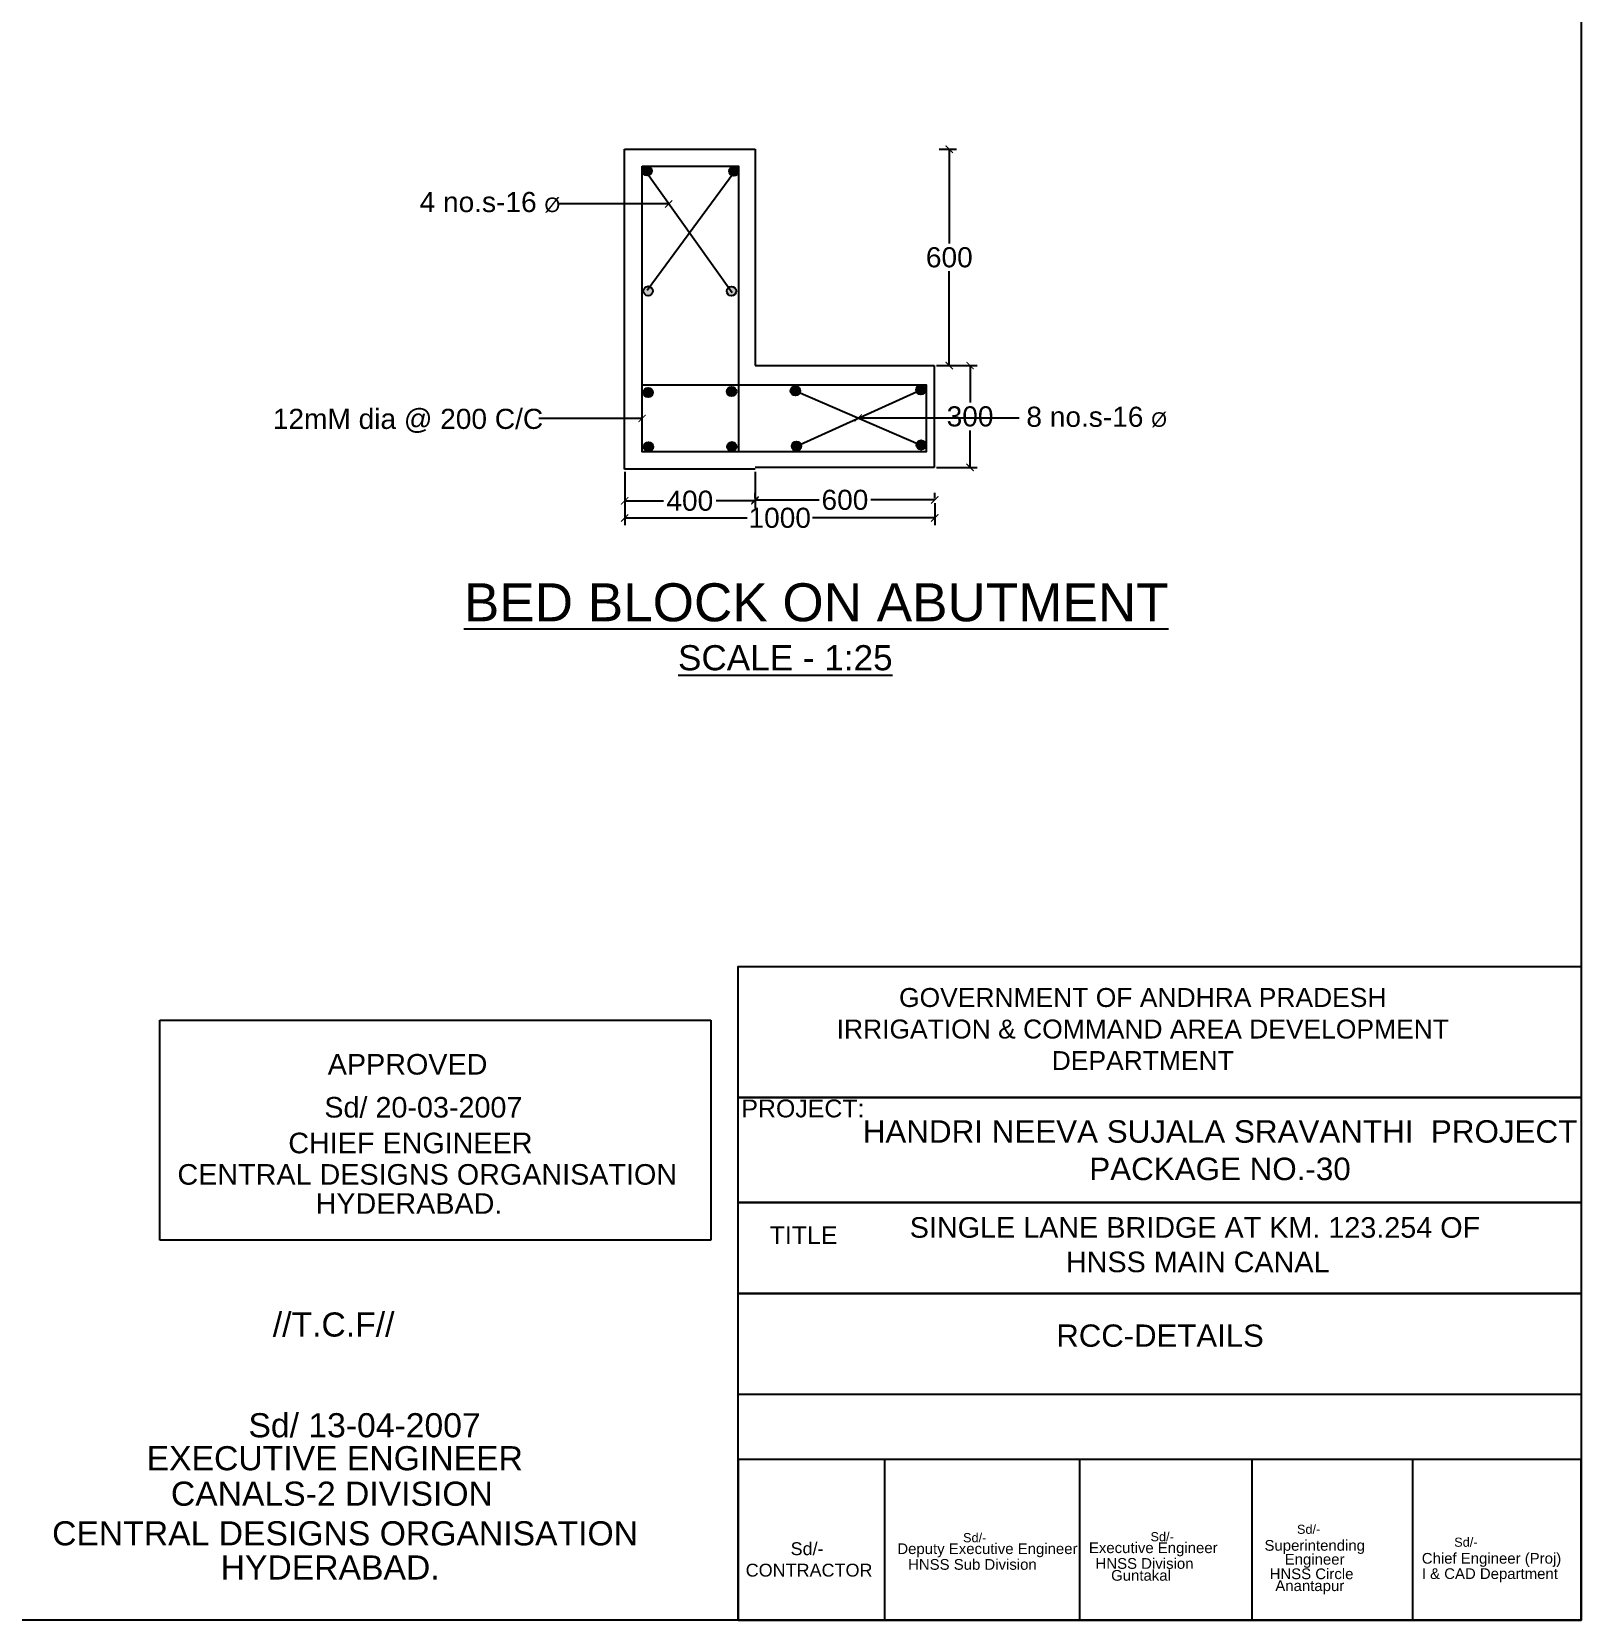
# Model space of a CAD drawing. Header units: inches. Extents: x 322 to 11487, y 352 to 10656.
# Drawn here: x 396.64 to 435.19, y 351.54 to 391.04 of the extents above; entities that cross this region are included whole.
import ezdxf

# ---------------------------------------------------------------- set-up
doc = ezdxf.new("R2010")
doc.units = ezdxf.units.IN
doc.header["$MEASUREMENT"] = 0
for name, color, linetype in [('DIMENSION', 255, 'Continuous'), ('DRAWING', 7, 'Continuous'), ('HATCH', 7, 'Continuous'), ('TEXT', 255, 'Continuous')]:
    doc.layers.add(name, color=color, linetype=linetype)
doc.styles.get("Standard").update_dxf_attribs({"font": 'arial.ttf'})
doc.dimstyles.new('dig', dxfattribs={"dimtxt": 0.3125, "dimasz": 0.18, "dimexe": 0.18, "dimexo": 0.0625, "dimgap": 0.09, "dimtad": 0, "dimtih": 1, "dimtoh": 1, "dimdec": 4, "dimzin": 0, "dimdsep": 46, "dimtxsty": 'Standard', "dimblk": 'ARCHTICK', "dimcen": 0.09, "dimadec": 0, "dimazin": 0, "dimtfac": 1, "dimtdec": 4, "dimtofl": 0, "dimtmove": 0, "dimatfit": 3, "dimldrblk": 'ARCHTICK', "dimfxl": 1, "dimtolj": 1, "dimtzin": 0, "dimarcsym": 0})
pattern_1 = [(50, (0, 0), (7.172601826e-05, -6.275213498e-06), [7.5e-06, -8.25e-05]), (355, (0, 0), (-1.3875133361e-05, 7.521921337e-05), [6e-06, -6.6e-05]), (100.45144446, (5.98e-06, -5.2e-07), (5.7850884673e-05, 6.8943999097e-05), [6.3740192e-06, -7.01142112e-05]), (46.1842, (0, 2e-05), (0.000106724133067, -1.6551928079e-05), [1.125e-05, -0.00012375]), (96.63563549, (8.89e-06, 1.862e-05), (9.3466194567e-05, 9.7411860077e-05), [9.5610342e-06, -0.000105171376]), (351.18416399, (0, 2e-05), (9.3466194505e-05, 9.7411860027e-05), [9e-06, -9.90000001e-05]), (21, (1e-05, 1.5e-05), (5.9690705212e-05, -4.02618890665e-05), [7.5e-06, -8.25e-05]), (326, (1e-05, 1.5e-05), (2.4331533192e-05, 7.2515004505e-05), [6e-06, -6.6e-05]), (71.45144474, (1.4974e-05, 1.1645e-05), (8.4022237673e-05, 3.2253115281e-05), [6.374019e-06, -7.01142112e-05]), (37.5, (0, 0), (1.2159855317e-06, 3.32893853831e-05), [0, -6.52e-05, 0, -6.7e-05, 0, -6.625e-05]), (7.5, (0, 0), (2.63069537442e-05, 3.94411711882e-05), [0, -3.82e-05, 0, -6.37e-05, 0, -2.525e-05]), (327.5, (-2.23e-05, 0), (5.33822436172e-05, -2.2554871734e-06), [0, -2.5e-05, 0, -7.8e-05, 0, -0.0001035]), (317.5, (-3.23e-05, 0), (5.83186169342e-05, 1.00104982332e-05), [0, -3.25e-05, 0, -5.18e-05, 0, -7.35e-05])]

# ---------------------------------------------------------------- blocks, each defined once
blk = doc.blocks.new('_ArchTick')
at = {"color": 0, "linetype": 'ByBlock', "const_width": 0.15}
blk.add_lwpolyline([(-0.5, -0.5), (0.5, 0.5)], dxfattribs=at)
blk = doc.blocks.new('*D62')
at = {"layer": 'Defpoints', "color": 0, "ltscale": 0.02, "transparency": 16777216}
for p in [(411.389, 380.166), (414.632, 380.166), (414.632, 379.379)]:
    blk.add_point(p, dxfattribs=at)
at = {"layer": 'DIMENSION', "color": 0, "lineweight": -2, "ltscale": 0.02, "transparency": 16777216}
for p, q in [((411.389, 380.104), (411.389, 379.199)), ((414.632, 380.104), (414.632, 379.199)), ((411.389, 379.379), (412.359, 379.379)), ((414.632, 379.379), (413.662, 379.379))]:
    blk.add_line(p, q, dxfattribs=at)
at = {"layer": 'DIMENSION', "color": 0, "lineweight": -2, "ltscale": 0.02, "transparency": 16777216, "xscale": 0.18, "yscale": 0.18, "zscale": 0.18, "rotation": 180}
blk.add_blockref('_ArchTick', (411.389, 379.379), dxfattribs=at)
at = {"layer": 'DIMENSION', "color": 0, "lineweight": -2, "ltscale": 0.02, "transparency": 16777216, "xscale": 0.18, "yscale": 0.18, "zscale": 0.18}
blk.add_blockref('_ArchTick', (414.632, 379.379), dxfattribs=at)
at = {"layer": 'DIMENSION', "color": 0, "ltscale": 0.02, "transparency": 16777216, "insert": (413.01, 379.379), "char_height": 0.5, "attachment_point": 5}
blk.add_mtext('\\A1;400', dxfattribs=at)
blk = doc.blocks.new('*D63')
at = {"layer": 'Defpoints', "color": 0, "ltscale": 0.02, "transparency": 16777216}
for p in [(414.632, 379.379), (419.104, 379.401), (419.104, 379.379)]:
    blk.add_point(p, dxfattribs=at)
at = {"layer": 'DIMENSION', "color": 0, "lineweight": -2, "ltscale": 0.02, "transparency": 16777216}
for p, q in [((414.632, 379.442), (414.632, 379.581)), ((414.632, 379.401), (416.225, 379.401)), ((419.104, 379.401), (417.511, 379.401)), ((419.104, 379.442), (419.104, 379.581))]:
    blk.add_line(p, q, dxfattribs=at)
at = {"layer": 'DIMENSION', "color": 0, "lineweight": -2, "ltscale": 0.02, "transparency": 16777216, "xscale": 0.18, "yscale": 0.18, "zscale": 0.18, "rotation": 180}
blk.add_blockref('_ArchTick', (414.632, 379.401), dxfattribs=at)
at = {"layer": 'DIMENSION', "color": 0, "lineweight": -2, "ltscale": 0.02, "transparency": 16777216, "xscale": 0.18, "yscale": 0.18, "zscale": 0.18}
blk.add_blockref('_ArchTick', (419.104, 379.401), dxfattribs=at)
at = {"layer": 'DIMENSION', "color": 0, "ltscale": 0.02, "transparency": 16777216, "insert": (416.868, 379.401), "char_height": 0.5, "attachment_point": 5}
blk.add_mtext('\\A1;600', dxfattribs=at)
blk = doc.blocks.new('*D64')
at = {"layer": 'Defpoints', "color": 0, "ltscale": 0.02, "transparency": 16777216}
for p in [(411.389, 379.379), (419.104, 379.379), (419.104, 378.954)]:
    blk.add_point(p, dxfattribs=at)
at = {"layer": 'DIMENSION', "color": 0, "lineweight": -2, "ltscale": 0.02, "transparency": 16777216}
for p, q in [((411.389, 379.317), (411.389, 378.774)), ((419.104, 379.317), (419.104, 378.774)), ((411.389, 378.954), (414.434, 378.954)), ((419.104, 378.954), (416.058, 378.954))]:
    blk.add_line(p, q, dxfattribs=at)
at = {"layer": 'DIMENSION', "color": 0, "lineweight": -2, "ltscale": 0.02, "transparency": 16777216, "xscale": 0.18, "yscale": 0.18, "zscale": 0.18, "rotation": 180}
blk.add_blockref('_ArchTick', (411.389, 378.954), dxfattribs=at)
at = {"layer": 'DIMENSION', "color": 0, "lineweight": -2, "ltscale": 0.02, "transparency": 16777216, "xscale": 0.18, "yscale": 0.18, "zscale": 0.18}
blk.add_blockref('_ArchTick', (419.104, 378.954), dxfattribs=at)
at = {"layer": 'DIMENSION', "color": 0, "ltscale": 0.02, "transparency": 16777216, "insert": (415.246, 378.954), "char_height": 0.5, "attachment_point": 5}
blk.add_mtext('\\A1;1000', dxfattribs=at)
blk = doc.blocks.new('*D65')
at = {"layer": 'Defpoints', "color": 0, "ltscale": 0.02, "transparency": 16777216}
for p in [(419.086, 382.742), (419.981, 382.742), (419.086, 380.209)]:
    blk.add_point(p, dxfattribs=at)
at = {"layer": 'DIMENSION', "color": 0, "lineweight": -2, "ltscale": 0.02, "transparency": 16777216}
for p, q in [((419.148, 382.742), (420.161, 382.742)), ((419.981, 382.742), (419.981, 381.821)), ((419.981, 380.209), (419.981, 381.13)), ((419.148, 380.209), (420.161, 380.209))]:
    blk.add_line(p, q, dxfattribs=at)
at = {"layer": 'DIMENSION', "color": 0, "lineweight": -2, "ltscale": 0.02, "transparency": 16777216, "xscale": 0.18, "yscale": 0.18, "zscale": 0.18}
for p, rotation in [((419.981, 382.742), 90), ((419.981, 380.209), 270)]:
    blk.add_blockref('_ArchTick', p, dxfattribs=dict(at, rotation=rotation))
at = {"layer": 'DIMENSION', "color": 0, "ltscale": 0.02, "transparency": 16777216, "insert": (419.981, 381.476), "char_height": 0.5, "attachment_point": 5}
blk.add_mtext('\\A1;300', dxfattribs=at)
blk = doc.blocks.new('*D66')
at = {"layer": 'Defpoints', "color": 0, "ltscale": 0.02, "transparency": 16777216}
for p in [(419.148, 388.122), (419.465, 388.122), (419.148, 382.742)]:
    blk.add_point(p, dxfattribs=at)
at = {"layer": 'DIMENSION', "color": 0, "lineweight": -2, "ltscale": 0.02, "transparency": 16777216}
for p, q in [((419.211, 388.122), (419.645, 388.122)), ((419.465, 388.122), (419.465, 385.777)), ((419.465, 382.742), (419.465, 385.087)), ((419.211, 382.742), (419.645, 382.742))]:
    blk.add_line(p, q, dxfattribs=at)
at = {"layer": 'DIMENSION', "color": 0, "lineweight": -2, "ltscale": 0.02, "transparency": 16777216, "xscale": 0.18, "yscale": 0.18, "zscale": 0.18}
for p, rotation in [((419.465, 388.122), 90), ((419.465, 382.742), 270)]:
    blk.add_blockref('_ArchTick', p, dxfattribs=dict(at, rotation=rotation))
at = {"layer": 'DIMENSION', "color": 0, "ltscale": 0.02, "transparency": 16777216, "insert": (419.465, 385.432), "char_height": 0.5, "attachment_point": 5}
blk.add_mtext('\\A1;600', dxfattribs=at)

msp = doc.modelspace()

# ---------------------------------------------------------------- hatches: boundary and pattern name
at = {"layer": 'DIMENSION', "ltscale": 0.02}
h = msp.add_hatch(color=256, dxfattribs=at)
h.paths.add_polyline_path([(414.18863, 387.66178, 0.67483263), (413.98787, 387.58077, 0.28343791), (414.05215, 387.4765)])
h.paths.add_polyline_path([(414.2178, 387.55234), (414.2178, 387.6092, 0.1310024), (414.18863, 387.66178), (414.05215, 387.4765, 0.48022334)])
h.paths.add_polyline_path([(411.97174, 387.70138), (411.92314, 387.70138, 0.18293728), (411.85363, 387.65667), (411.98259, 387.47591, 0.32720785), (412.06416, 387.58722, 0.35403658)])
h.paths.add_polyline_path([(411.85363, 387.65667, 0.16069185), (411.83072, 387.58722, 0.50692297), (411.98259, 387.47591)])
h = msp.add_hatch(color=256, dxfattribs=at)
h.paths.add_polyline_path([(413.92773, 384.59347, 1), (414.16118, 384.59347, 1)])
h.paths.add_polyline_path([(412.08655, 384.59682, 1), (411.8531, 384.59682, 1)])
h = msp.add_hatch(color=256, dxfattribs=at)
h.paths.add_polyline_path([(415.51851, 382.11281, 1), (415.75195, 382.11281, 1)])
h.paths.add_polyline_path([(415.54592, 380.73563, 1), (415.77936, 380.73563, 1)])
h.paths.add_polyline_path([(414.17414, 380.72574, 1), (413.9407, 380.72574, 1)])
h.paths.add_polyline_path([(413.9337, 382.10124, 1), (414.16714, 382.10124, 1)])
h.paths.add_polyline_path([(411.85468, 382.07331, 1), (412.08812, 382.07331, 1)])
h.paths.add_polyline_path([(412.0986, 380.71876, 1), (411.86516, 380.71876, 1)])
for points in [[(418.63878, 382.13724, 1), (418.87223, 382.13724, 1)], [(418.64578, 380.76726, 1), (418.87923, 380.76726, 1)]]:
    msp.add_hatch(color=256, dxfattribs=at).paths.add_polyline_path(points)
at = {"layer": 'HATCH'}
h = msp.add_hatch(dxfattribs=at)
h.set_pattern_fill('AR-CONC', color=256, scale=1e-05)
h.set_pattern_definition(pattern_1)
h.paths.add_polyline_path([(411.97174, 387.70138), (411.92314, 387.70138, 0.18293728), (411.85363, 387.65667), (411.98259, 387.47591, 0.32720785), (412.06416, 387.58722, 0.35403658)])
h.paths.add_polyline_path([(411.85363, 387.65667, 0.16069185), (411.83072, 387.58722, 0.50692297), (411.98259, 387.47591)])
h = msp.add_hatch(dxfattribs=at)
h.set_pattern_fill('AR-CONC', color=256, scale=1e-05)
h.set_pattern_definition(pattern_1)
h.paths.add_polyline_path([(414.18863, 387.66178, 0.67483263), (413.98787, 387.58077, 0.28343791), (414.05215, 387.4765)])
h.paths.add_polyline_path([(414.2178, 387.55234), (414.2178, 387.6092, 0.1310024), (414.18863, 387.66178), (414.05215, 387.4765, 0.48022334)])
h = msp.add_hatch(dxfattribs=at)
h.set_pattern_fill('AR-CONC', color=256, scale=1e-05)
h.set_pattern_definition(pattern_1)
h.paths.add_polyline_path([(412.08655, 384.59682, 1), (411.8531, 384.59682, 1)])
h.paths.add_polyline_path([(413.92773, 384.59347, 1), (414.16118, 384.59347, 1)])
h = msp.add_hatch(dxfattribs=at)
h.set_pattern_fill('AR-CONC', color=256, scale=1e-05, angle=90)
h.set_pattern_definition([(140, (799.558619636, -29.87412711), (6.275213498e-06, 7.172601826e-05), [7.5e-06, -8.25e-05]), (85, (799.558619636, -29.87412711), (-7.521921337e-05, -1.3875133361e-05), [6e-06, -6.6e-05]), (190.45144446, (799.55862016, -29.874121134), (-6.8943999097e-05, 5.7850884673e-05), [6.3740192e-06, -7.01142112e-05]), (136.1842, (799.55859964, -29.87412711), (1.6551928079e-05, 0.000106724133067), [1.125e-05, -0.00012375]), (186.63563549, (799.55860102, -29.87411822), (-9.7411860077e-05, 9.3466194567e-05), [9.5610342e-06, -0.000105171376]), (81.18416399, (799.55859964, -29.87412711), (-9.7411860027e-05, 9.3466194505e-05), [9e-06, -9.90000001e-05]), (111, (799.558604636, -29.87411711), (4.02618890665e-05, 5.9690705212e-05), [7.5e-06, -8.25e-05]), (56, (799.558604636, -29.87411711), (-7.2515004505e-05, 2.4331533192e-05), [6e-06, -6.6e-05]), (161.45144474, (799.55860799, -29.87411214), (-3.2253115281e-05, 8.4022237673e-05), [6.374019e-06, -7.01142112e-05]), (127.5, (799.558619636, -29.874127111), (-3.32893853831e-05, 1.2159855317e-06), [0, -6.52e-05, 0, -6.7e-05, 0, -6.625e-05]), (97.5, (799.558619636, -29.87412711), (-3.94411711882e-05, 2.63069537442e-05), [0, -3.82e-05, 0, -6.37e-05, 0, -2.525e-05]), (57.5, (799.558619636, -29.87414941), (2.2554871734e-06, 5.33822436172e-05), [0, -2.5e-05, 0, -7.8e-05, 0, -0.0001035]), (47.5, (799.558619636, -29.87415941), (-1.00104982332e-05, 5.83186169342e-05), [0, -3.25e-05, 0, -5.18e-05, 0, -7.35e-05])])
h.paths.add_polyline_path([(411.85724, 382.09761), (411.85724, 382.04901, 0.18293728), (411.90195, 381.9795), (412.08271, 382.10846, 0.32720785), (411.9714, 382.19003, 0.35403658)])
h.paths.add_polyline_path([(411.90195, 381.9795, 0.16069185), (411.9714, 381.95659, 0.50692297), (412.08271, 382.10846)])
h = msp.add_hatch(dxfattribs=at)
h.set_pattern_fill('AR-CONC', color=256, scale=1e-05, angle=90)
h.set_pattern_definition([(140, (801.63763919, -29.84620249), (6.275213498e-06, 7.172601826e-05), [7.5e-06, -8.25e-05]), (85, (801.63763919, -29.84620249), (-7.521921337e-05, -1.3875133361e-05), [6e-06, -6.6e-05]), (190.45144446, (801.63763971, -29.84619651), (-6.8943999097e-05, 5.7850884673e-05), [6.3740192e-06, -7.01142112e-05]), (136.1842, (801.63761919, -29.84620249), (1.6551928079e-05, 0.000106724133067), [1.125e-05, -0.00012375]), (186.63563549, (801.63762057, -29.84619359), (-9.7411860077e-05, 9.3466194567e-05), [9.5610342e-06, -0.000105171376]), (81.18416399, (801.63761919, -29.84620249), (-9.7411860027e-05, 9.3466194505e-05), [9e-06, -9.90000001e-05]), (111, (801.63762419, -29.84619249), (4.02618890665e-05, 5.9690705212e-05), [7.5e-06, -8.25e-05]), (56, (801.63762419, -29.84619249), (-7.2515004505e-05, 2.4331533192e-05), [6e-06, -6.6e-05]), (161.45144474, (801.63762754, -29.84618751), (-3.2253115281e-05, 8.4022237673e-05), [6.374019e-06, -7.01142112e-05]), (127.5, (801.637639187, -29.846202488), (-3.32893853831e-05, 1.2159855317e-06), [0, -6.52e-05, 0, -6.7e-05, 0, -6.625e-05]), (97.5, (801.637639187, -29.846202488), (-3.94411711882e-05, 2.63069537442e-05), [0, -3.82e-05, 0, -6.37e-05, 0, -2.525e-05]), (57.5, (801.637639187, -29.846224788), (2.2554871734e-06, 5.33822436172e-05), [0, -2.5e-05, 0, -7.8e-05, 0, -0.0001035]), (47.5, (801.637639187, -29.846234788), (-1.00104982332e-05, 5.83186169342e-05), [0, -3.25e-05, 0, -5.18e-05, 0, -7.35e-05])])
h.paths.add_polyline_path([(413.93626, 382.12554), (413.93626, 382.07693, 0.18293728), (413.98097, 382.00743), (414.16173, 382.13639, 0.32720785), (414.05042, 382.21796, 0.35403658)])
h.paths.add_polyline_path([(413.98097, 382.00743, 0.16069185), (414.05042, 381.98451, 0.50692297), (414.16173, 382.13639)])
h = msp.add_hatch(dxfattribs=at)
h.set_pattern_fill('AR-CONC', color=256, scale=1e-05, angle=90)
h.set_pattern_definition([(140, (803.22244576, -29.83463111), (6.275213498e-06, 7.172601826e-05), [7.5e-06, -8.25e-05]), (85, (803.22244576, -29.83463111), (-7.521921337e-05, -1.3875133361e-05), [6e-06, -6.6e-05]), (190.45144446, (803.22244628, -29.83462513), (-6.8943999097e-05, 5.7850884673e-05), [6.3740192e-06, -7.01142112e-05]), (136.1842, (803.22242576, -29.83463111), (1.6551928079e-05, 0.000106724133067), [1.125e-05, -0.00012375]), (186.63563549, (803.22242714, -29.83462221), (-9.7411860077e-05, 9.3466194567e-05), [9.5610342e-06, -0.000105171376]), (81.18416399, (803.22242576, -29.83463111), (-9.7411860027e-05, 9.3466194505e-05), [9e-06, -9.90000001e-05]), (111, (803.22243076, -29.83462111), (4.02618890665e-05, 5.9690705212e-05), [7.5e-06, -8.25e-05]), (56, (803.22243076, -29.83462111), (-7.2515004505e-05, 2.4331533192e-05), [6e-06, -6.6e-05]), (161.45144474, (803.222434115, -29.83461613), (-3.2253115281e-05, 8.4022237673e-05), [6.374019e-06, -7.01142112e-05]), (127.5, (803.22244576, -29.834631108), (-3.32893853831e-05, 1.2159855317e-06), [0, -6.52e-05, 0, -6.7e-05, 0, -6.625e-05]), (97.5, (803.22244576, -29.834631108), (-3.94411711882e-05, 2.63069537442e-05), [0, -3.82e-05, 0, -6.37e-05, 0, -2.525e-05]), (57.5, (803.22244576, -29.834653408), (2.2554871734e-06, 5.33822436172e-05), [0, -2.5e-05, 0, -7.8e-05, 0, -0.0001035]), (47.5, (803.22244576, -29.834663408), (-1.00104982332e-05, 5.83186169342e-05), [0, -3.25e-05, 0, -5.18e-05, 0, -7.35e-05])])
h.paths.add_polyline_path([(415.52106, 382.13711), (415.52106, 382.08851, 0.18293728), (415.56577, 382.019), (415.74653, 382.14796, 0.32720785), (415.63523, 382.22953, 0.35403658)])
h.paths.add_polyline_path([(415.56577, 382.019, 0.16069185), (415.63523, 381.99608, 0.50692297), (415.74653, 382.14796)])
h = msp.add_hatch(dxfattribs=at)
h.set_pattern_fill('AR-CONC', color=256, scale=1e-05, angle=90)
h.set_pattern_definition([(140, (806.3427246, -29.81019615), (6.275213498e-06, 7.172601826e-05), [7.5e-06, -8.25e-05]), (85, (806.3427246, -29.81019615), (-7.521921337e-05, -1.3875133361e-05), [6e-06, -6.6e-05]), (190.45144446, (806.34272512, -29.81019017), (-6.8943999097e-05, 5.7850884673e-05), [6.3740192e-06, -7.01142112e-05]), (136.1842, (806.3427046, -29.81019615), (1.6551928079e-05, 0.000106724133067), [1.125e-05, -0.00012375]), (186.63563549, (806.34270598, -29.81018726), (-9.7411860077e-05, 9.3466194567e-05), [9.5610342e-06, -0.000105171376]), (81.18416399, (806.3427046, -29.81019615), (-9.7411860027e-05, 9.3466194505e-05), [9e-06, -9.90000001e-05]), (111, (806.3427096, -29.81018615), (4.02618890665e-05, 5.9690705212e-05), [7.5e-06, -8.25e-05]), (56, (806.3427096, -29.81018615), (-7.2515004505e-05, 2.4331533192e-05), [6e-06, -6.6e-05]), (161.45144474, (806.342712954, -29.810181175), (-3.2253115281e-05, 8.4022237673e-05), [6.374019e-06, -7.01142112e-05]), (127.5, (806.3427246, -29.81019615), (-3.32893853831e-05, 1.2159855317e-06), [0, -6.52e-05, 0, -6.7e-05, 0, -6.625e-05]), (97.5, (806.3427246, -29.81019615), (-3.94411711882e-05, 2.63069537442e-05), [0, -3.82e-05, 0, -6.37e-05, 0, -2.525e-05]), (57.5, (806.3427246, -29.81021845), (2.2554871734e-06, 5.33822436172e-05), [0, -2.5e-05, 0, -7.8e-05, 0, -0.0001035]), (47.5, (806.3427246, -29.81022845), (-1.00104982332e-05, 5.83186169342e-05), [0, -3.25e-05, 0, -5.18e-05, 0, -7.35e-05])])
h.paths.add_polyline_path([(418.64134, 382.16154), (418.64134, 382.11294, 0.18293728), (418.68605, 382.04343), (418.86681, 382.17239, 0.32720785), (418.75551, 382.25396, 0.35403658)])
h.paths.add_polyline_path([(418.68605, 382.04343, 0.16069185), (418.75551, 382.02052, 0.50692297), (418.86681, 382.17239)])
h = msp.add_hatch(dxfattribs=at)
h.set_pattern_fill('AR-CONC', color=256, scale=1e-05, angle=90)
h.set_pattern_definition([(140, (799.569097376, -31.228679425), (6.275213498e-06, 7.172601826e-05), [7.5e-06, -8.25e-05]), (85, (799.56909738, -31.228679425), (-7.521921337e-05, -1.3875133361e-05), [6e-06, -6.6e-05]), (190.45144446, (799.5690979, -31.22867345), (-6.8943999097e-05, 5.7850884673e-05), [6.3740192e-06, -7.01142112e-05]), (136.1842, (799.56907738, -31.228679425), (1.6551928079e-05, 0.000106724133067), [1.125e-05, -0.00012375]), (186.63563549, (799.56907876, -31.22867053), (-9.7411860077e-05, 9.3466194567e-05), [9.5610342e-06, -0.000105171376]), (81.18416399, (799.56907738, -31.22867943), (-9.7411860027e-05, 9.3466194505e-05), [9e-06, -9.90000001e-05]), (111, (799.569082376, -31.228669425), (4.02618890665e-05, 5.9690705212e-05), [7.5e-06, -8.25e-05]), (56, (799.56908238, -31.228669425), (-7.2515004505e-05, 2.4331533192e-05), [6e-06, -6.6e-05]), (161.45144474, (799.56908573, -31.22866445), (-3.2253115281e-05, 8.4022237673e-05), [6.374019e-06, -7.01142112e-05]), (127.5, (799.569097376, -31.228679425), (-3.32893853831e-05, 1.2159855317e-06), [0, -6.52e-05, 0, -6.7e-05, 0, -6.625e-05]), (97.5, (799.569097376, -31.228679425), (-3.94411711882e-05, 2.63069537442e-05), [0, -3.82e-05, 0, -6.37e-05, 0, -2.525e-05]), (57.5, (799.569097376, -31.228701725), (2.2554871734e-06, 5.33822436172e-05), [0, -2.5e-05, 0, -7.8e-05, 0, -0.0001035]), (47.5, (799.569097376, -31.228711725), (-1.00104982332e-05, 5.83186169342e-05), [0, -3.25e-05, 0, -5.18e-05, 0, -7.35e-05])])
h.paths.add_polyline_path([(411.86771, 380.74306), (411.86771, 380.69446, 0.18293728), (411.91242, 380.62495), (412.09318, 380.75391, 0.32720785), (411.98188, 380.83548, 0.35403658)])
h.paths.add_polyline_path([(411.91242, 380.62495, 0.16069185), (411.98188, 380.60204, 0.50692297), (412.09318, 380.75391)])
h = msp.add_hatch(dxfattribs=at)
h.set_pattern_fill('AR-CONC', color=256, scale=1e-05, angle=90)
h.set_pattern_definition([(140, (801.644637235, -31.221700094), (6.275213498e-06, 7.172601826e-05), [7.5e-06, -8.25e-05]), (85, (801.644637235, -31.221700094), (-7.521921337e-05, -1.3875133361e-05), [6e-06, -6.6e-05]), (190.45144446, (801.64463776, -31.22169412), (-6.8943999097e-05, 5.7850884673e-05), [6.3740192e-06, -7.01142112e-05]), (136.1842, (801.644617235, -31.22170009), (1.6551928079e-05, 0.000106724133067), [1.125e-05, -0.00012375]), (186.63563549, (801.64461861, -31.2216912), (-9.7411860077e-05, 9.3466194567e-05), [9.5610342e-06, -0.000105171376]), (81.18416399, (801.64461724, -31.22170009), (-9.7411860027e-05, 9.3466194505e-05), [9e-06, -9.90000001e-05]), (111, (801.644622235, -31.221690094), (4.02618890665e-05, 5.9690705212e-05), [7.5e-06, -8.25e-05]), (56, (801.644622235, -31.221690094), (-7.2515004505e-05, 2.4331533192e-05), [6e-06, -6.6e-05]), (161.45144474, (801.64462559, -31.22168512), (-3.2253115281e-05, 8.4022237673e-05), [6.374019e-06, -7.01142112e-05]), (127.5, (801.644637235, -31.221700094), (-3.32893853831e-05, 1.2159855317e-06), [0, -6.52e-05, 0, -6.7e-05, 0, -6.625e-05]), (97.5, (801.644637235, -31.221700094), (-3.94411711882e-05, 2.63069537442e-05), [0, -3.82e-05, 0, -6.37e-05, 0, -2.525e-05]), (57.5, (801.644637235, -31.221722394), (2.2554871734e-06, 5.33822436172e-05), [0, -2.5e-05, 0, -7.8e-05, 0, -0.0001035]), (47.5, (801.644637235, -31.221732394), (-1.00104982332e-05, 5.83186169342e-05), [0, -3.25e-05, 0, -5.18e-05, 0, -7.35e-05])])
h.paths.add_polyline_path([(413.94325, 380.75004), (413.94325, 380.70144, 0.18293728), (413.98796, 380.63193), (414.16872, 380.76089, 0.32720785), (414.05742, 380.84246, 0.35403658)])
h.paths.add_polyline_path([(413.98796, 380.63193, 0.16069185), (414.05742, 380.60902, 0.50692297), (414.16872, 380.76089)])
h = msp.add_hatch(dxfattribs=at)
h.set_pattern_fill('AR-CONC', color=256, scale=1e-05, angle=90)
h.set_pattern_definition([(140, (803.249858003, -31.21180784), (6.275213498e-06, 7.172601826e-05), [7.5e-06, -8.25e-05]), (85, (803.249858, -31.21180784), (-7.521921337e-05, -1.3875133361e-05), [6e-06, -6.6e-05]), (190.45144446, (803.249858526, -31.211801865), (-6.8943999097e-05, 5.7850884673e-05), [6.3740192e-06, -7.01142112e-05]), (136.1842, (803.249838, -31.21180784), (1.6551928079e-05, 0.000106724133067), [1.125e-05, -0.00012375]), (186.63563549, (803.24983938, -31.21179895), (-9.7411860077e-05, 9.3466194567e-05), [9.5610342e-06, -0.000105171376]), (81.18416399, (803.249838, -31.21180784), (-9.7411860027e-05, 9.3466194505e-05), [9e-06, -9.90000001e-05]), (111, (803.249843003, -31.21179784), (4.02618890665e-05, 5.9690705212e-05), [7.5e-06, -8.25e-05]), (56, (803.249843, -31.21179784), (-7.2515004505e-05, 2.4331533192e-05), [6e-06, -6.6e-05]), (161.45144474, (803.24984636, -31.21179287), (-3.2253115281e-05, 8.4022237673e-05), [6.374019e-06, -7.01142112e-05]), (127.5, (803.249858003, -31.211807842), (-3.32893853831e-05, 1.2159855317e-06), [0, -6.52e-05, 0, -6.7e-05, 0, -6.625e-05]), (97.5, (803.249858003, -31.211807842), (-3.94411711882e-05, 2.63069537442e-05), [0, -3.82e-05, 0, -6.37e-05, 0, -2.525e-05]), (57.5, (803.249858003, -31.211830142), (2.2554871734e-06, 5.33822436172e-05), [0, -2.5e-05, 0, -7.8e-05, 0, -0.0001035]), (47.5, (803.249858003, -31.21184014), (-1.00104982332e-05, 5.83186169342e-05), [0, -3.25e-05, 0, -5.18e-05, 0, -7.35e-05])])
h.paths.add_polyline_path([(415.54848, 380.75993), (415.54848, 380.71133, 0.18293728), (415.59319, 380.64182), (415.77395, 380.77078, 0.32720785), (415.66264, 380.85235, 0.35403658)])
h.paths.add_polyline_path([(415.59319, 380.64182, 0.16069185), (415.66264, 380.61891, 0.50692297), (415.77395, 380.77078)])
h = msp.add_hatch(dxfattribs=at)
h.set_pattern_fill('AR-CONC', color=256, scale=1e-05, angle=90)
h.set_pattern_definition([(140, (806.34972265, -31.180181837), (6.275213498e-06, 7.172601826e-05), [7.5e-06, -8.25e-05]), (85, (806.34972265, -31.18018184), (-7.521921337e-05, -1.3875133361e-05), [6e-06, -6.6e-05]), (190.45144446, (806.34972317, -31.18017586), (-6.8943999097e-05, 5.7850884673e-05), [6.3740192e-06, -7.01142112e-05]), (136.1842, (806.34970265, -31.18018184), (1.6551928079e-05, 0.000106724133067), [1.125e-05, -0.00012375]), (186.63563549, (806.34970403, -31.18017294), (-9.7411860077e-05, 9.3466194567e-05), [9.5610342e-06, -0.000105171376]), (81.18416399, (806.34970265, -31.18018184), (-9.7411860027e-05, 9.3466194505e-05), [9e-06, -9.90000001e-05]), (111, (806.34970765, -31.180171837), (4.02618890665e-05, 5.9690705212e-05), [7.5e-06, -8.25e-05]), (56, (806.34970765, -31.18017184), (-7.2515004505e-05, 2.4331533192e-05), [6e-06, -6.6e-05]), (161.45144474, (806.349711, -31.18016686), (-3.2253115281e-05, 8.4022237673e-05), [6.374019e-06, -7.01142112e-05]), (127.5, (806.349722647, -31.180181837), (-3.32893853831e-05, 1.2159855317e-06), [0, -6.52e-05, 0, -6.7e-05, 0, -6.625e-05]), (97.5, (806.349722647, -31.180181837), (-3.94411711882e-05, 2.63069537442e-05), [0, -3.82e-05, 0, -6.37e-05, 0, -2.525e-05]), (57.5, (806.349722647, -31.180204137), (2.2554871734e-06, 5.33822436172e-05), [0, -2.5e-05, 0, -7.8e-05, 0, -0.0001035]), (47.5, (806.349722647, -31.180214137), (-1.00104982332e-05, 5.83186169342e-05), [0, -3.25e-05, 0, -5.18e-05, 0, -7.35e-05])])
h.paths.add_polyline_path([(418.64834, 380.79156), (418.64834, 380.74296, 0.18293728), (418.69305, 380.67345), (418.87381, 380.80241, 0.32720785), (418.76251, 380.88398, 0.35403658)])
h.paths.add_polyline_path([(418.69305, 380.67345, 0.16069185), (418.76251, 380.65053, 0.50692297), (418.87381, 380.80241)])

# ---------------------------------------------------------------- linework, layer by layer
at = {"layer": 'DIMENSION', "ltscale": 0.02}
for p, q in [((411.38879, 388.1221), (414.63199, 388.1221)), ((411.38879, 380.16637), (411.38879, 388.1221)), ((414.63199, 388.1221), (414.63199, 382.74178)), ((414.63199, 382.74178), (419.08579, 382.74178)), ((419.08579, 382.74178), (419.08579, 380.20926)), ((414.63199, 380.16637), (411.38879, 380.16637)), ((419.08579, 380.20926), (414.63199, 380.20926))]:
    msp.add_line(p, q, dxfattribs=at)
for points in [[(411.82173, 387.70138), (414.2178, 387.70138), (414.2178, 380.59378), (411.82173, 380.59378)], [(411.82173, 382.26184), (418.88953, 382.26184), (418.88953, 380.59575), (411.82173, 380.59575)]]:
    msp.add_lwpolyline(points, close=True, dxfattribs=at)
for points in [[(411.82173, 387.70138), (414.06436, 384.55793)], [(411.94461, 384.61539), (414.2178, 387.70138)], [(415.63523, 382.11281), (418.76251, 380.76726)], [(415.66264, 380.73563), (418.75551, 382.13724)]]:
    msp.add_lwpolyline(points, dxfattribs=at)
for centre in [(411.94744, 387.58722), (414.1046, 387.58077), (411.96982, 384.59682), (414.04446, 384.59347), (411.9714, 382.07331), (414.05042, 382.10124), (415.63523, 382.11281), (418.75551, 382.13724), (411.98188, 380.71876), (414.05742, 380.72574), (415.66264, 380.73563), (418.76251, 380.76726)]:
    msp.add_circle(centre, 0.11672, dxfattribs=at)
at = {"layer": 'DRAWING', "ltscale": 0.02}
msp.add_lwpolyline([(322.07768, 430.94218), (435.1858, 430.94218), (435.1858, 351.54217), (322.07768, 351.54217)], close=True, dxfattribs=at)
at = {"layer": 'TEXT'}
for p, q in [((399.82731, 366.46193), (413.5358, 366.46193)), ((399.82731, 360.99024), (399.82731, 366.46193)), ((413.5358, 366.46193), (413.5358, 360.99024)), ((413.5358, 360.99024), (399.82731, 360.99024))]:
    msp.add_line(p, q, dxfattribs=at)
at = {"layer": 'TEXT', "ltscale": 0.02}
for points in [[(435.1858, 351.54217), (414.21178, 351.54217), (414.21178, 367.79783), (435.1858, 367.79783)], [(414.21178, 367.79783), (435.1858, 367.79783), (435.1858, 364.54137), (414.21178, 364.54137)], [(414.21178, 364.54137), (435.1858, 364.54137), (435.1858, 361.9261), (414.21178, 361.9261)], [(414.21178, 361.9261), (435.1858, 361.9261), (435.1858, 359.67), (414.21178, 359.67)], [(414.21178, 359.67), (435.1858, 359.67), (435.1858, 357.15295), (414.21178, 357.15295)], [(414.21178, 351.54217), (435.1858, 351.54217), (435.1858, 355.53692), (414.21178, 355.53692)]]:
    msp.add_lwpolyline(points, close=True, dxfattribs=at)
for points in [[(417.85672, 355.53692), (417.85672, 351.54217)], [(422.70571, 355.53692), (422.70571, 351.54217)], [(426.99458, 355.53692), (426.99458, 351.54217)], [(430.98604, 355.53692), (430.98604, 351.54217)]]:
    msp.add_lwpolyline(points, dxfattribs=at)

# ---------------------------------------------------------------- texts
at = {"layer": 'DIMENSION', "ltscale": 0.02}
for s, height, p in [('%%UBED BLOCK ON ABUTMENT', 0.945, (407.39054, 376.3833)), ('%%USCALE - 1:25', 0.625, (412.71668, 375.16506))]:
    msp.add_text(s, height=height, dxfattribs=at).set_placement(p)
at = {"layer": 'DIMENSION', "ltscale": 0.02, "char_height": 0.5, "width": 6.8551263, "attachment_point": 1}
for s, insert in [('4 no.s-16 {\\H0.7219x;Ø }', (406.28712, 387.05993)), ('12mM dia @ 200 C/C', (402.63578, 381.66718)), ('8 no.s-16 {\\H0.7219x;Ø }', (421.38173, 381.71968))]:
    msp.add_mtext(s, dxfattribs=dict(at, insert=insert))
at = {"layer": 'TEXT'}
for s, height, p in [(' APPROVED', 0.511659, (403.80376, 365.11142)), ('Sd/ 20-03-2007', 0.5116594, (403.91758, 364.04234)), ('CHIEF ENGINEER', 0.5116594, (403.02135, 363.1542)), ('CENTRAL DESIGNS ORGANISATION', 0.5116594, (400.26374, 362.37302)), ('HYDERABAD.', 0.511659, (403.69992, 361.6492)), ('SINGLE LANE BRIDGE AT KM. 123.254 OF', 0.5120396, (418.48107, 361.05385)), ('//T.C.F//', 0.6, (402.63543, 358.59614)), ('Sd/ 13-04-2007', 0.6, (402.02946, 356.09131)), ('EXECUTIVE ENGINEER', 0.6, (399.49641, 355.27102)), ('CANALS-2 DIVISION', 0.6, (400.1004, 354.38898)), ('CENTRAL DESIGNS ORGANISATION', 0.6, (397.14543, 353.4033)), ('Sd/-', 0.226831, (419.80647, 353.48229)), ('Sd/-', 0.226831, (424.46977, 353.50594)), ('Superintending ', 0.2659946, (427.30654, 353.27064)), ('Sd/-', 0.226831, (428.11304, 353.69112)), ('Sd/-', 0.226831, (432.02557, 353.36943)), ('HYDERABAD.', 0.6, (401.3375, 352.5545)), ('Deputy Executive Engineer', 0.2659946, (418.17207, 353.18795)), (' Executive Engineer', 0.2659946, (422.83537, 353.2116)), ('Chief Engineer (Proj)', 0.2659946, (431.21908, 352.94895)), ('HNSS Sub Division', 0.2659946, (418.43983, 352.79692)), ('HNSS Division', 0.2659946, (423.10313, 352.82057)), ('Guntakal', 0.265995, (423.49096, 352.52458)), ('HNSS Circle', 0.2659946, (427.43429, 352.56345)), ('I & CAD Department', 0.2659946, (431.21916, 352.56762)), ('Anantapur', 0.265995, (427.57521, 352.26745))]:
    msp.add_text(s, height=height, dxfattribs=at).set_placement(p)
at = {"layer": 'TEXT', "color": 7}
for s, insert, char_height, width, attachment_point in [('GOVERNMENT OF ANDHRA PRADESH\\PIRRIGATION & COMMAND AREA DEVELOPMENT DEPARTMENT', (424.27776, 366.24369), 0.4706389, 18.0893535, 5), ('PROJECT:', (414.29239, 364.49073), 0.443324, 3.6030157, 1), ('TITLE', (414.99615, 361.33812), 0.443324, 3.6030157, 1), ('RCC-DETAILS ', (422.12814, 358.89716), 0.5541554, 6.2475099, 1), ('         Sd/-\\PCONTRACTOR', (414.39983, 353.05202), 0.3200344, 4.7646567, 4)]:
    msp.add_mtext(s, dxfattribs=dict(at, insert=insert, char_height=char_height, width=width, attachment_point=attachment_point))
at = {"layer": 'TEXT'}
for s, insert, char_height, width, attachment_point in [('HANDRI NEEVA SUJALA SRAVANTHI  PROJECT\\PPACKAGE NO.-30', (426.19954, 363.97616), 0.5585887, 23.9395141, 2), (' HNSS MAIN CANAL', (422.16767, 360.70871), 0.5120396, 7.0681899, 1), ('Engineer', (427.8092, 353.1907), 0.265995, 1.5363093, 1)]:
    msp.add_mtext(s, dxfattribs=dict(at, insert=insert, char_height=char_height, width=width, attachment_point=attachment_point))

# ---------------------------------------------------------------- dimensions: what is measured, and where the dimension line sits
at = {"layer": 'DIMENSION', "ltscale": 0.02}
for base, p1, p2, text, picture, middle in [((419.46504, 388.1221), (419.14829, 382.74178), (419.14829, 388.1221), '600', '*D66', (419.46504, 385.43194)), ((419.98079, 382.74178), (419.08579, 380.20926), (419.08579, 382.74178), '300', '*D65', (419.98079, 381.47552))]:
    dim = msp.add_linear_dim(base=base, p1=p1, p2=p2, angle=90, text=text, dimstyle='dig', override={"dimtxt": 0.5}, dxfattribs=at)
    dim.commit()
    dim.dimension.update_dxf_attribs({"geometry": picture, "text_midpoint": middle})
for base, p1, p2, text, picture, middle in [((414.63199, 379.37903), (411.38879, 380.16637), (414.63199, 380.16637), '400', '*D62', (413.01039, 379.37903)), ((419.10379, 379.40142), (414.63199, 379.37903), (419.10379, 379.37903), '600', '*D63', (416.86789, 379.40142)), ((419.10379, 378.95356), (411.38879, 379.37903), (419.10379, 379.37903), '1000', '*D64', (415.24629, 378.95356))]:
    dim = msp.add_linear_dim(base=base, p1=p1, p2=p2, text=text, dimstyle='dig', override={"dimtxt": 0.5}, dxfattribs=at)
    dim.commit()
    dim.dimension.update_dxf_attribs({"geometry": picture, "text_midpoint": middle})

# ---------------------------------------------------------------- leaders
for points in [[(412.48485, 386.76094), (409.76312, 386.76094)], [(411.82173, 381.42879), (409.25509, 381.42879)], [(417.19887, 381.44003), (421.20655, 381.44003)]]:
    msp.add_leader(points, dimstyle='dig', override={"dimtxt": 0.5}, dxfattribs=at)

doc.saveas('drawing.dxf')
